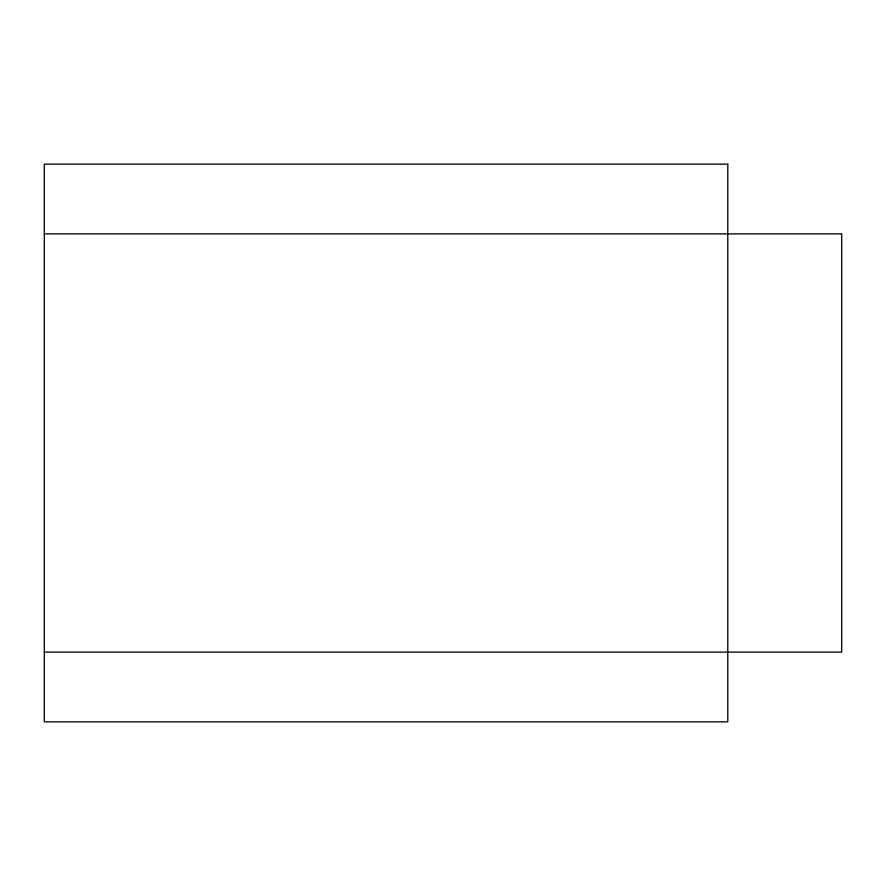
<?xml version="1.0" encoding="UTF-8"?>
<svg xmlns="http://www.w3.org/2000/svg" width="886" height="886" viewBox="0 0 886 886"><rect width="100%" height="100%" fill="white"/><g stroke="black" fill="none" stroke-linecap="round" stroke-linejoin="round"><path stroke-width="1.33" d="M44.3 233.871L841.7 233.871L841.7 652.129L44.3 652.129M727.783 164.154L44.3 164.154L44.3 721.846L727.783 721.846L727.783 164.154"/></g></svg>
